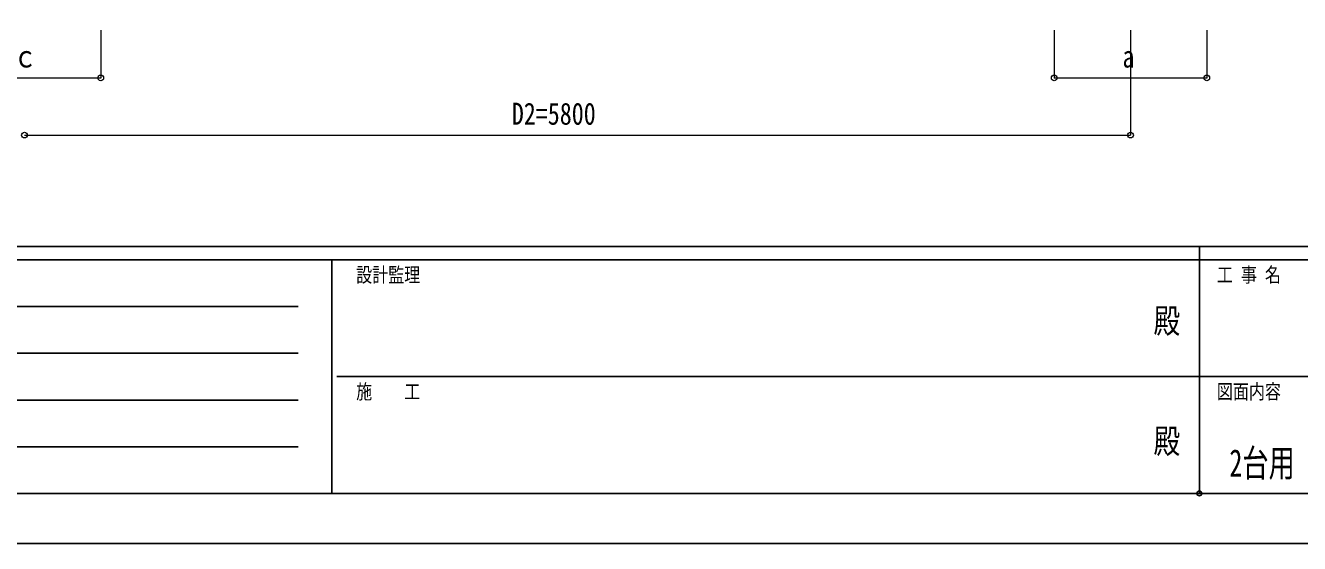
# Model space of a CAD drawing. Units: millimetres, scale not verified. Extents: x -14718 to 14718, y -10396 to 10396.
# Drawn here: x -6173 to 508, y -10394 to -7677 of the extents above; entities that cross this region are included whole.
import ezdxf
from ezdxf.enums import TextEntityAlignment as Align

# ---------------------------------------------------------------- set-up
doc = ezdxf.new("R2010")
doc.units = ezdxf.units.MM
doc.header["$LTSCALE"] = 50
doc.header["$PDMODE"] = 32
doc.header["$PDSIZE"] = 25
doc.layers.add('0-2_USER1', color=3, linetype='Continuous')
doc.layers.add('0-6_YKK_ZWAK', color=7, linetype='Continuous')
doc.layers.add('0-5_YKK_D', color=6, linetype='Continuous', lineweight=18)
doc.styles.add('ＭＳ ゴシック', font='')
doc.styles.get('ＭＳ ゴシック').set_extended_font_data('MS Gothic')

msp = doc.modelspace()

# ---------------------------------------------------------------- linework, layer by layer
at = {"layer": '0-5_YKK_D'}
for p, q in [((-5778.43, -7702.3), (-5778.43, -7953.3)), ((-778.43, -7702.3), (-778.43, -7953.3)), ((-378.43, -7702.3), (-378.43, -8253.3)), ((21.57, -7702.3), (21.57, -7953.3)), ((-6578.43, -7952.3), (-5778.43, -7952.3)), ((-778.43, -7952.3), (21.57, -7952.3)), ((-6178.43, -8252.3), (-378.43, -8252.3))]:
    msp.add_line(p, q, dxfattribs=at)
for centre in [(-5778.43, -7952.3), (-778.43, -7952.3), (21.57, -7952.3), (-6178.43, -8252.3), (-6178.43, -8252.3), (-378.43, -8252.3)]:
    msp.add_circle(centre, 14.88, dxfattribs=at)
at = {"layer": '0-6_YKK_ZWAK'}
for p, q in [((13632.57, -8836.3), (-13667.43, -8836.3)), ((-17.43, -8836.3), (-17.43, -10131.3)), ((-4567.43, -8906.3), (-13667.43, -8906.3)), ((-4567.43, -8906.3), (-4567.43, -10131.3)), ((-17.43, -8906.3), (-4567.43, -8906.3)), ((4532.57, -8906.3), (-17.43, -8906.3)), ((-13518.68, -9151.3), (-4742.43, -9151.3)), ((-13518.68, -9396.3), (-4742.43, -9396.3)), ((-4541.18, -9518.8), (-17.43, -9518.8)), ((-17.43, -9518.8), (4532.57, -9518.8)), ((-13518.68, -9641.3), (-4742.43, -9641.3)), ((-13518.68, -9886.3), (-4742.43, -9886.3)), ((-13667.43, -10131.3), (-4567.43, -10131.3)), ((-4567.43, -10131.3), (-17.43, -10131.3)), ((-17.43, -10131.3), (4532.57, -10131.3))]:
    msp.add_line(p, q, dxfattribs=at)
msp.add_lwpolyline([(-14717.5, -10393.8), (14717.5, -10393.8), (14717.5, 10396.2), (-14717.5, 10396.2)], close=True, dxfattribs=at)
msp.add_point((-17.43, -10131.3), dxfattribs=at)

# ---------------------------------------------------------------- texts
at = {"layer": '0-2_USER1', "style": 'ＭＳ ゴシック', "width": 0.7}
msp.add_text(' 2台用 間口連結セット 柱中央タイプ 姿図 54-60・60', height=143.7, dxfattribs=at).set_placement((71.52, -10086.38), align=Align.BOTTOM_LEFT)
at = {"layer": '0-5_YKK_D', "style": 'ＭＳ ゴシック', "width": 0.8}
for s, p in [('ｃ', (-6237.23, -7932.3)), ('a', (-420.43, -7932.3)), ('D2=5800', (-3622.83, -8232.3))]:
    msp.add_text(s, height=115.5, dxfattribs=at).set_placement(p, align=Align.BOTTOM_LEFT)
at = {"layer": '0-6_YKK_ZWAK', "style": 'ＭＳ ゴシック', "width": 0.8}
for s, height, p in [('設計監理', 76.98, (-4439.1, -9046.3)), ('工 事 名', 76.98, (74.44, -9046.3)), ('殿', 128.3, (-257.83, -9329.22)), ('施\u3000\u3000工', 76.98, (-4439.1, -9658.8)), ('図面内容', 76.98, (74.44, -9658.8)), ('殿', 128.3, (-257.83, -9959.22))]:
    msp.add_text(s, height=height, dxfattribs=at).set_placement(p, align=Align.BOTTOM_LEFT)

doc.saveas('drawing.dxf')
